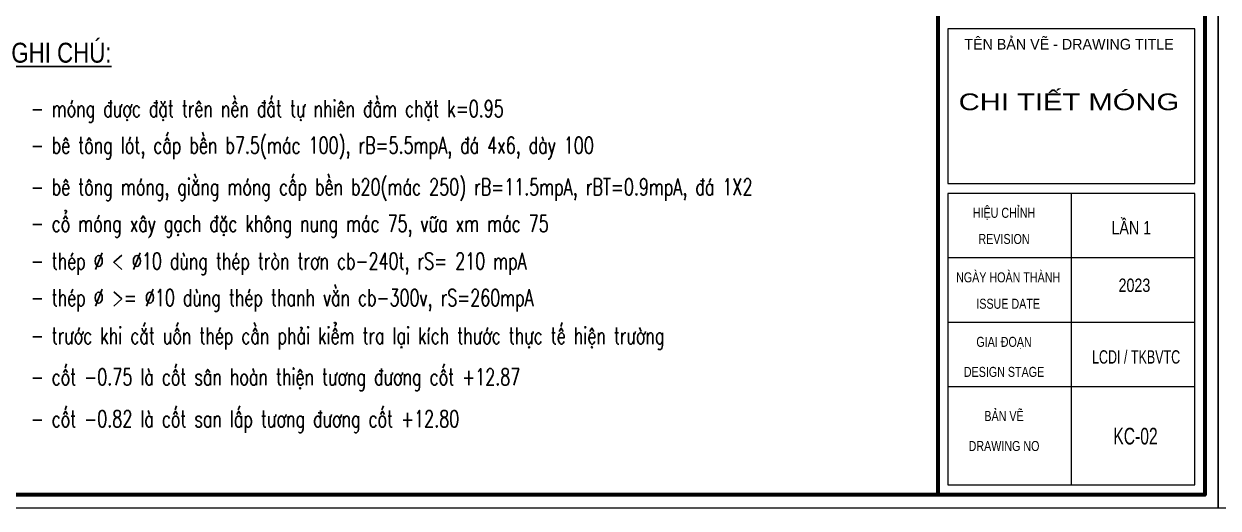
# Model space of a CAD drawing. Header units: millimetres. Extents: x -295047 to 263296, y -724756 to -308748.
# Drawn here: x -132051 to -123104, y -359455 to -355826 of the extents above; entities that cross this region are included whole.
import ezdxf
from ezdxf.enums import TextEntityAlignment as Align

# ---------------------------------------------------------------- set-up
doc = ezdxf.new("R2010")
doc.units = ezdxf.units.MM
doc.header["$MEASUREMENT"] = 0
doc.layers.get('Defpoints').update_dxf_attribs({"color": 1})
for name, color, linetype, lineweight in [('Khungten_LCDI', 7, 'Continuous', 5), ('LC Net thay', 7, 'Continuous', 25), ('LC Text1', 3, 'Continuous', 20), ('LC Text2', 7, 'Continuous', 25)]:
    doc.layers.add(name, color=color, linetype=linetype, lineweight=lineweight)
doc.styles.add('Khungten', font='VHAVAN.TTF', dxfattribs={"width": 0.9, "height": 5000})
doc.styles.add('LC 3', font='vnsimli.shx', dxfattribs={"width": 0.75})
doc.styles.add('T2', font='VHARIAL.TTF', dxfattribs={"width": 0.8})
doc.styles.add('Title', font='VHBLACK.TTF', dxfattribs={"width": 0.8})

# ---------------------------------------------------------------- blocks, each defined once
blk = doc.blocks.new('lcdi KC')
at = {"layer": 'Defpoints', "lineweight": 0}
blk.add_lwpolyline([(-1200, -14850), (-1200, 14850), (40800, 14850), (40800, -14850)], close=True, dxfattribs=at)
at = {"layer": 'Khungten_LCDI', "color": 5, "lineweight": 60}
blk.add_line((36600, 14650), (36600, -14650), dxfattribs=at)
at = {"layer": 'Khungten_LCDI', "color": 5, "lineweight": 25}
blk.add_line((40600, -14650), (40600, 14650), dxfattribs=at)
at = {"layer": 'Khungten_LCDI', "color": 9, "lineweight": 15}
for p, q in [((38600, -10133), (38600, -14500)), ((40450, -11100), (36750, -11100)), ((40450, -12067), (36750, -12067)), ((40450, -13033), (36750, -13033))]:
    blk.add_line(p, q, dxfattribs=at)
at = {"layer": 'Khungten_LCDI', "color": 5, "lineweight": 60}
blk.add_lwpolyline([(0, -14650), (0, 14650), (40600, 14650), (40600, -14650)], close=True, dxfattribs=at)
at = {"layer": 'Khungten_LCDI', "color": 9, "lineweight": 15}
for points in [[(36750, -9983), (40450, -9983), (40450, -7667), (36750, -7667)], [(36750, -14500), (40450, -14500), (40450, -10133), (36750, -10133)]]:
    blk.add_lwpolyline(points, close=True, dxfattribs=at)
at = {"color": 7, "style": 'Khungten'}
blk.add_text('tªn b¶n vÏ - drawing title', height=160, dxfattribs=at).set_placement((38566, -7977), align=Align.CENTER)
at = {"color": 7}
for s, height, style, width, p in [('hiÖu chØnh', 150, 'Khungten', 0.8, (37592, -10499)), ('revision', 150, 'Khungten', 0.8, (37592, -10891)), ('ngµy hoµn thµnh', 150, 'Khungten', 0.8, (37654, -11466)), ('issue date', 150, 'Khungten', 0.8, (37654, -11862)), ('giai ®o¹n', 150, 'Khungten', 0.8, (37592, -12433)), ('lcdi / tkBVTC', 200, 'Title', 0.7, (39571, -12684)), ('design stage', 150, 'Khungten', 0.8, (37592, -12883)), ('b¶n vÏ', 150, 'Khungten', 0.8, (37592, -13544)), ('drawing nO', 150, 'Khungten', 0.8, (37592, -13994))]:
    blk.add_text(s, height=height, dxfattribs=dict(at, style=style, width=width)).set_placement(p, align=Align.CENTER)
at = {"color": 7, "style": 'Khungten', "width": 0.8}
for tag, p in [('REVISION', (39499, -10746)), ('NGAYHT', (39546, -11609))]:
    blk.add_attdef(tag, text='', height=200, dxfattribs=at).set_placement(p, align=Align.CENTER)
at = {"layer": 'LC Text1', "style": 'Title', "width": 1.485915}
for tag, p, p2 in [('TENBANVE1', (36913, -8886), (40339, -8886)), ('TENBANVE2', (36913, -9562), (40339, -9562))]:
    blk.add_attdef(tag, text='', height=250, dxfattribs=at).set_placement(p, p2, align=Align.FIT)
at = {"layer": 'LC Text1', "style": 'Title', "width": 0.7}
blk.add_attdef('SOBANVE', text='', height=250, dxfattribs=at).set_placement((39562, -13896), align=Align.CENTER)

msp = doc.modelspace()

# ---------------------------------------------------------------- block references
at = {"layer": 'LC Net thay'}
ref = msp.add_blockref('lcdi KC', (-143504.2, -352030.3), dxfattribs=dict(at, xscale=0.5000000000000013, yscale=0.5000000000000013, zscale=0.5000000000000013))
ref.add_attrib('NGAYHT', '2023', dxfattribs={"layer": 'LC Text1', "height": 100, "style": 'Khungten', "width": 0.8}).set_placement((-123731.2, -357834.9), align=Align.CENTER)
ref.add_attrib('REVISION', 'lÇn 1', dxfattribs={"layer": 'LC Text1', "height": 100, "style": 'Khungten', "width": 0.8}).set_placement((-123754.8, -357403.4), align=Align.CENTER)
ref.add_attrib('SOBANVE', 'KC-02', dxfattribs={"layer": 'LC Text1', "height": 125, "style": 'Title', "width": 0.7}).set_placement((-123723.2, -358978.3), align=Align.CENTER)
ref.add_attrib('TENBANVE1', 'chi tiÕt mãng ', dxfattribs={"layer": 'LC Text1', "height": 125, "style": 'Title', "width": 1.136979}).set_placement((-125047.9, -356473.1), (-123334.7, -356473.1), align=Align.FIT)
at = {"layer": 'LC Net thay', "xscale": 0.5000000000000013, "yscale": 0.5000000000000013, "zscale": 0.5000000000000013}
msp.add_blockref('lcdi KC', (-122504.2, -352030.3), dxfattribs=at)

# ---------------------------------------------------------------- texts
at = {"layer": 'LC Text1', "color": 3, "style": 'LC 3', "width": 0.7}
for s, p in [('- mãng ®\xadîc ®Æt trªn nÒn ®Êt tù nhiªn ®Çm chÆt k=0.95', (-132000, -356524.3)), ('- bª t«ng lãt, cÊp bÒn b7.5(m¸c 100), rB=5.5mpA, ®¸ 4x6, dµy 100', (-132000, -356798.4)), ('- bª t«ng mãng, gi»ng mãng cÊp bÒn b20(m¸c 250) rB=11.5mpA, rBT=0.9mpA, ®¸ 1X2', (-132000, -357110.5)), ('- cæ mãng x©y g¹ch ®Æc kh«ng nung m¸c 75, v÷a xm m¸c 75', (-132000, -357384.6)), ('- thÐp %%C < %%C10 dïng thÐp trßn tr¬n cb-240t, rS= 210 mpA', (-132000, -357666)), ('- thÐp %%C >= %%C10 dïng thÐp thanh v»n cb-300v, rS=260mpA', (-132000, -357940.6)), ('- tr\xadíc khi c¾t uèn thÐp cÇn ph¶i kiÓm tra l¹i kÝch th\xadíc thùc tÕ hiÖn tr\xadêng ', (-132000, -358225.7))]:
    msp.add_text(s, height=125, dxfattribs=at).set_placement(p)
at = {"layer": 'LC Text1', "color": 1, "style": 'LC 3', "width": 0.7}
for s, p in [('- cèt -0.75 lµ cèt s©n hoµn thiÖn t\xad¬ng ®\xad¬ng cèt +12.87', (-132000, -358534.5)), ('- cèt -0.82 lµ cèt san lÊp t\xad¬ng ®\xad¬ng cèt +12.80', (-132000, -358848.6))]:
    msp.add_text(s, height=125, dxfattribs=at).set_placement(p)
at = {"layer": 'LC Text2', "style": 'T2', "width": 0.8}
msp.add_text('%%ughi chó:', height=149.289, dxfattribs=at).set_placement((-131770.2, -356024.1), align=Align.MIDDLE)

doc.saveas('drawing.dxf')
